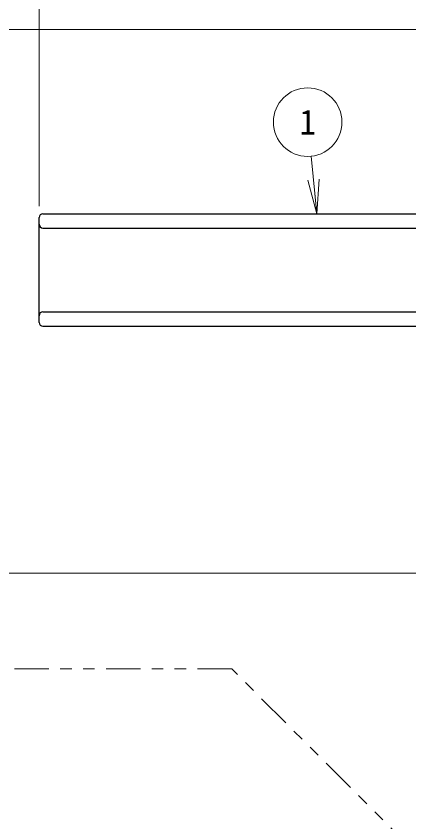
# Model space of a CAD drawing. Units: millimetres on the paper. Extents: x -385 to 0, y -594 to 267.
# Drawn here: x -326.2 to -291.9, y 92.3 to 162.9 of the extents above; entities that cross this region are included whole.
import ezdxf
from ezdxf.enums import TextEntityAlignment as Align

# ---------------------------------------------------------------- set-up
doc = ezdxf.new("R2010")
doc.units = ezdxf.units.MM
doc.linetypes.add('USER3', pattern=[8, 3, -1, 1, -1, 1, -1])
doc.layers.add('1_60', color=7, linetype='Continuous', lineweight=25)
doc.styles.add('ＭＳ ゴシック', font='')
doc.styles.get('ＭＳ ゴシック').set_extended_font_data('MS Gothic')

# ---------------------------------------------------------------- blocks, each defined once
blk = doc.blocks.new('open_arrow')
at = {"color": 0, "linetype": 'Continuous', "lineweight": -2}
blk.add_lwpolyline([(7.5, 1.25), (0, 0), (7.5, -1.25)], dxfattribs=at)

msp = doc.modelspace()

# ---------------------------------------------------------------- linework, layer by layer
at = {"layer": '1_60', "lineweight": 13}
for p, q in [((-324.211, 146.232), (-324.211, 206.6)), ((-243.321, 161.708), (-366.878, 161.708)), ((-243.321, 161.708), (-366.878, 161.708)), ((-300.42, 150.605), (-299.92, 145.565)), ((-299.92, 145.565), (-300.714, 148.501)), ((-299.92, 145.565), (-300.216, 148.55)), ((-299.718, 148.6), (-299.92, 145.565)), ((-274.061, 114.11), (-366.878, 114.11)), ((-274.061, 114.11), (-366.878, 114.11))]:
    msp.add_line(p, q, dxfattribs=at)
at = {"layer": '1_60'}
for p, q in [((-323.879, 145.565), (-275.961, 145.565)), ((-324.212, 136.065), (-324.212, 145.232)), ((-323.879, 144.315), (-275.961, 144.315)), ((-323.879, 136.982), (-275.961, 136.982)), ((-323.879, 135.732), (-275.961, 135.732))]:
    msp.add_line(p, q, dxfattribs=at)
at = {"layer": '1_60', "color": 2, "linetype": 'USER3', "lineweight": 13}
msp.add_lwpolyline([(-132.694, 140.064), (-132.694, 102.518), (-152.05, 83.162), (-184.701, 83.162), (-191.656, 90.075), (-234.421, 90.075), (-240.467, 84.03), (-285.655, 84.03), (-307.357, 105.732), (-341.018, 105.732), (-357.545, 122.258), (-357.545, 159.039), (-341.018, 175.565), (-296.405, 175.565), (-281.455, 190.515), (-250.717, 190.515), (-249.524, 191.708), (-204.653, 191.708), (-190.175, 177.23), (-169.837, 177.23)], close=True, dxfattribs=at)
at = {"layer": '1_60', "lineweight": 13}
msp.add_circle((-300.717, 153.59), 3, dxfattribs=at)
at = {"layer": '1_60'}
for centre, start, end in [((-323.879, 145.232), 90, 180), ((-323.879, 144.648), 180, 270), ((-323.879, 136.648), 90, 180), ((-323.879, 136.065), 180, 270)]:
    msp.add_arc(centre, 0.333, start, end, dxfattribs=at)

# ---------------------------------------------------------------- block references
at = {"layer": '1_60', "lineweight": 13, "xscale": 0.001, "yscale": 0.001, "rotation": 275.7}
msp.add_blockref('open_arrow', (-300.42, 150.605), dxfattribs=at)

# ---------------------------------------------------------------- texts
at = {"layer": '1_60', "style": 'ＭＳ ゴシック', "width": 0.95}
msp.add_text('1', height=2.199, dxfattribs=at).set_placement((-300.717, 153.59), align=Align.MIDDLE_CENTER)

doc.saveas('drawing.dxf')
